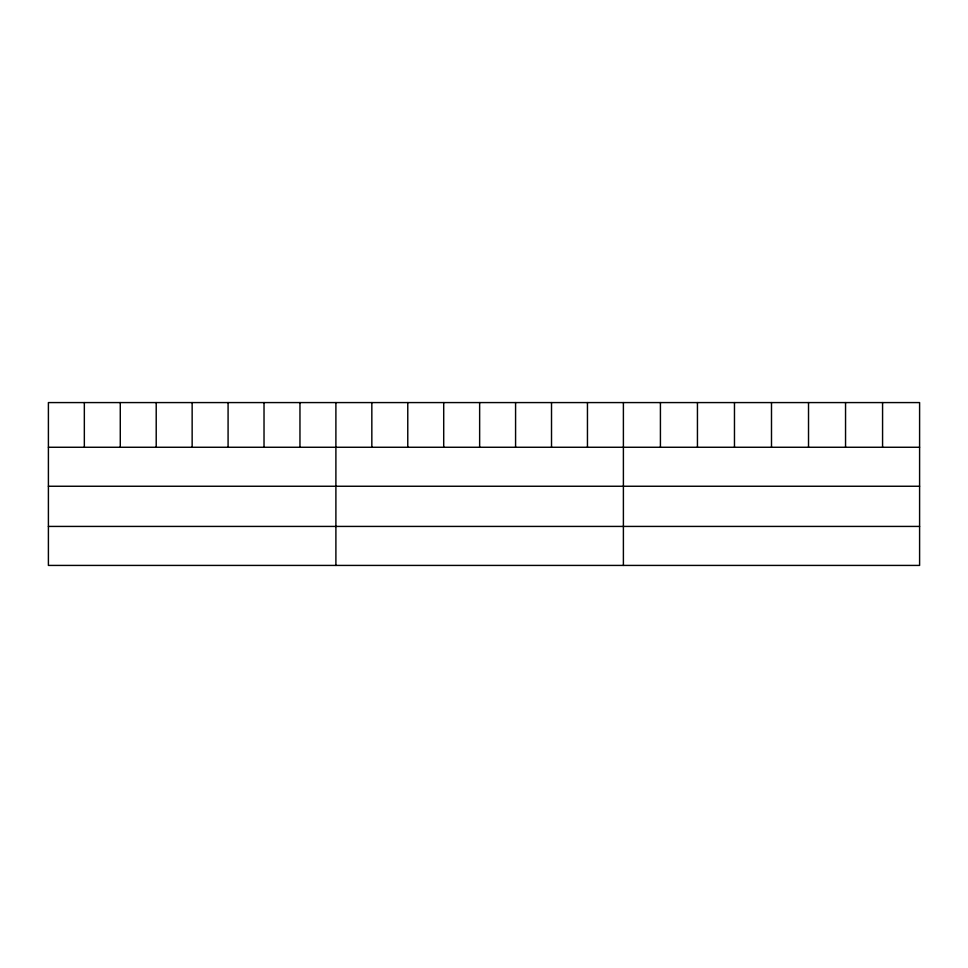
<?xml version="1.0" encoding="UTF-8"?>
<svg xmlns="http://www.w3.org/2000/svg" width="968" height="968" viewBox="0 0 968 968"><rect width="100%" height="100%" fill="white"/><g stroke="black" fill="none" stroke-linecap="round" stroke-linejoin="round"><path stroke-width="1.45" d="M919.6 486.251L919.6 402.579L48.4 402.579L48.4 565.421L919.6 565.421L919.6 486.251L48.4 486.251M48.4 447.264L919.6 447.264M48.4 526.423L919.6 526.423M882.574 402.579L882.574 447.264M845.548 402.579L845.548 447.264M808.522 402.579L808.522 447.264M771.496 402.579L771.496 447.264M734.47 402.579L734.47 447.264M697.444 402.579L697.444 447.264M660.418 402.579L660.418 447.264M623.392 402.579L623.392 565.421M587.455 402.579L587.455 447.264M551.518 402.579L551.518 447.264M515.581 402.579L515.581 447.264M479.644 402.579L479.644 447.264M443.707 402.579L443.707 447.264M407.77 402.579L407.77 447.264M371.833 402.579L371.833 447.264M335.896 402.579L335.896 565.421M299.959 402.579L299.959 447.264M264.022 402.579L264.022 447.264M228.085 402.579L228.085 447.264M192.148 402.579L192.148 447.264M156.211 402.579L156.211 447.264M120.274 402.579L120.274 447.264M84.337 402.579L84.337 447.264"/></g></svg>
